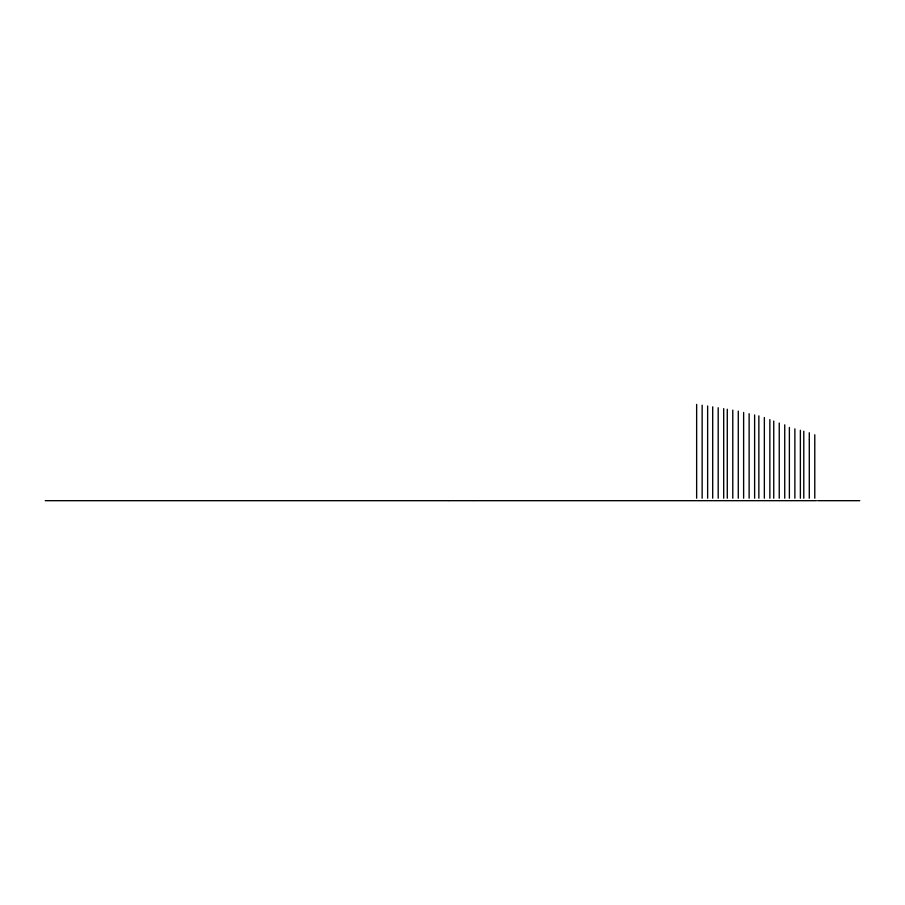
<?xml version="1.0" encoding="UTF-8"?>
<svg xmlns="http://www.w3.org/2000/svg" width="905" height="905" viewBox="0 0 905 905"><rect width="100%" height="100%" fill="white"/><g stroke="black" fill="none" stroke-linecap="round" stroke-linejoin="round"><path stroke-width="1.36" d="M45.25 500.68L448.71 500.68M449.016 500.68L473.62 500.68M474.005 500.68L816.48 500.68M817.713 500.68L859.75 500.68M814.783 434.762L814.783 443.235M814.783 444.061L814.783 498.202M809.285 432.737L809.285 439.366M809.285 439.773L809.285 498.202M803.787 431.21L803.787 498.202M800.371 430.305L800.371 498.202M794.873 428.857L794.873 498.202M789.375 427.409L789.375 498.202M784.737 424.83L784.737 498.202M779.239 423.042L779.239 498.202M773.741 421.063L773.741 498.202M769.85 419.603L769.85 498.202M764.352 417.51L764.352 498.202M758.854 415.87L758.854 498.202M754.623 414.931L754.623 498.202M749.125 413.721L749.125 498.202M743.627 412.465L743.627 498.202M738.276 411.142L738.276 498.202M732.779 410.146L732.779 498.202M727.281 409.241L727.281 498.202M723.695 408.63L723.695 498.202M718.197 407.748L718.197 498.202M712.699 406.843L712.699 498.202M707.642 405.994L707.642 498.202M702.144 405.191L702.144 498.202M696.646 404.411L696.646 498.202"/></g></svg>
